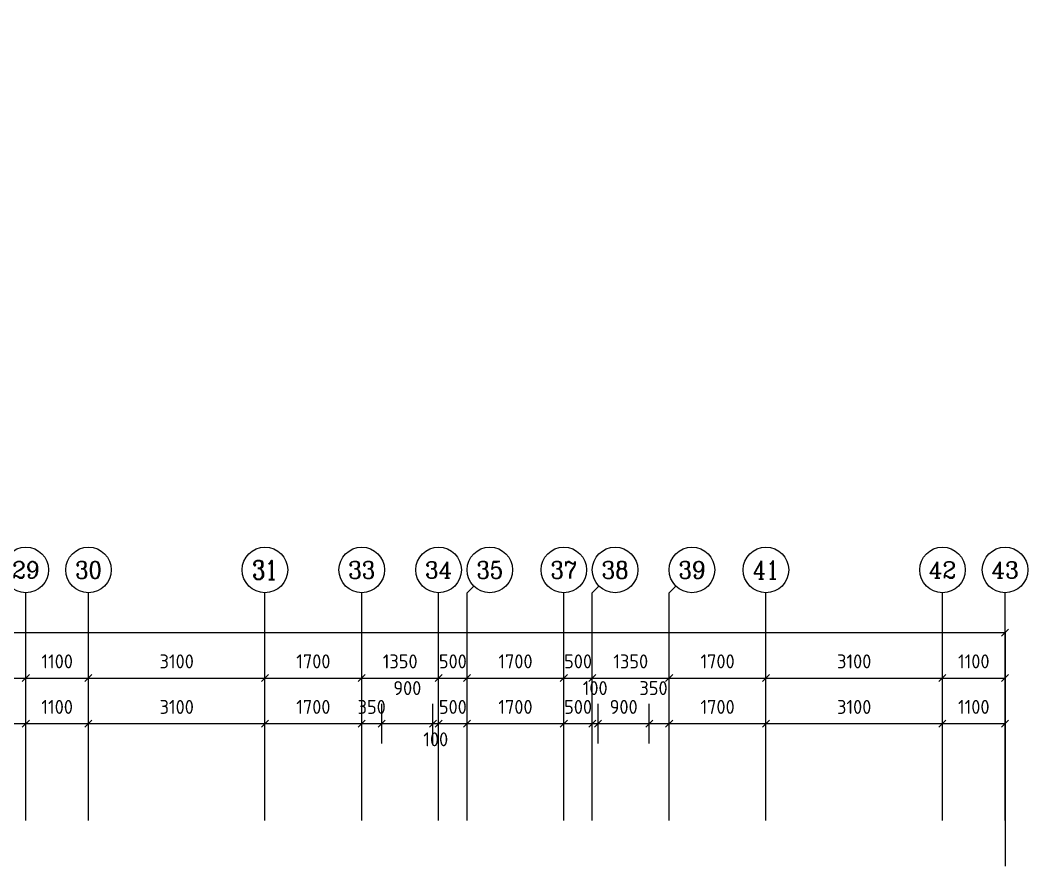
# Model space of a CAD drawing. Header units: millimetres. Extents: x -133666 to 228300, y -346623 to 180165.
# Drawn here: x -38455 to -20755, y -100762 to -85770 of the extents above; entities that cross this region are included whole.
import ezdxf
from ezdxf.enums import TextEntityAlignment as Align

# ---------------------------------------------------------------- set-up
doc = ezdxf.new("R2010")
doc.units = ezdxf.units.MM
doc.header["$LTSCALE"] = 1000
doc.layers.get('0').update_dxf_attribs({"linetype": 'CONTINUOUS'})
doc.layers.get('Defpoints').update_dxf_attribs({"color": 6, "linetype": 'CONTINUOUS'})
for name, color, linetype in [('AXIS_TEXT', 7, 'CONTINUOUS'), ('AXIS_轴号_A', 4, 'CONTINUOUS'), ('AXIS_轴文_A', 7, 'CONTINUOUS'), ('W-尺寸', 5, 'CONTINUOUS')]:
    doc.layers.add(name, color=color, linetype=linetype)
doc.styles.add('_TCH_AXIS', font='COMPLEX', dxfattribs={"bigfont": 'GBCBIG'})
doc.styles.add('CADReader_TextStyle', font='tssdeng.shx', dxfattribs={"height": 0.2, "bigfont": 'gbcbig.shx'})
doc.styles.add('COMPLEX', font='COMPLEX')
doc.styles.add('DIM', font='', dxfattribs={"width": 0.7})
doc.styles.get('DIM').set_extended_font_data('SimSun')
doc.dimstyles.new('50', dxfattribs={"dimscale": 50, "dimtxt": 2, "dimasz": 1, "dimexe": 1, "dimexo": 1, "dimgap": 1, "dimtad": 1, "dimdec": 0, "dimzin": 0, "dimdsep": 46, "dimtxsty": 'DIM', "dimblk": 'ARCHTICK', "dimcen": 0, "dimclrd": 5, "dimclre": 5, "dimclrt": 35, "dimadec": 0, "dimazin": 0, "dimtfac": 0.5, "dimtdec": 0, "dimtix": 1, "dimtmove": 2, "dimatfit": 2, "dimldrblk": 'A', "dimfxl": 0, "dimtolj": 1, "dimtzin": 0, "dimlwd": -1, "dimlwe": -1, "dimarcsym": 0})

# ---------------------------------------------------------------- blocks, each defined once
blk = doc.blocks.new('_ArchTick')
at = {"color": 0, "linetype": 'ByBlock', "const_width": 0.4}
blk.add_lwpolyline([(-0.5, -0.5), (0.5, 0.5)], dxfattribs=at)
blk = doc.blocks.new('*D693')
at = {"layer": 'Defpoints', "color": 0}
for p in [(-30904, -17973), (-32504, -150167), (-32504, -152367)]:
    blk.add_point(p, dxfattribs=at)
at = {"layer": 'W-尺寸', "color": 5}
for p, q in [((-32504, -152067), (-32504, -152417)), ((-30904, -152067), (-30904, -152417)), ((-30904, -152367), (-32504, -152367))]:
    blk.add_line(p, q, dxfattribs=at)
at = {"layer": 'W-尺寸', "color": 5, "xscale": 50, "yscale": 50, "zscale": 50, "rotation": 180}
blk.add_blockref('_ArchTick', (-32504, -152367), dxfattribs=at)
at = {"layer": 'W-尺寸', "color": 5, "xscale": 50, "yscale": 50, "zscale": 50}
blk.add_blockref('_ArchTick', (-30904, -152367), dxfattribs=at)
at = {"layer": 'W-尺寸', "color": 35, "insert": (-31704, -152267), "char_height": 100, "attachment_point": 5, "style": 'DIM'}
blk.add_mtext('\\A1;1600', dxfattribs=at)
blk = doc.blocks.new('A')
for p, q in [((-0.37, 0), (-2.13, 0)), ((-1.44, 1.15), (-1.09, 1.44)), ((-1.44, 1.15), (-0.37, 0)), ((-1.44, -1.15), (-0.37, 0)), ((-1.09, 1.44), (0, 0)), ((-1.09, -1.44), (0, 0)), ((-1.44, -1.15), (-1.09, -1.44))]:
    blk.add_line(p, q)
for points in [[(-1.44, 1.15), (-1.09, 1.44), (-0.37, 0), (0, 0)], [(-1.44, -1.15), (-1.09, -1.44), (-0.37, 0), (0, 0)]]:
    blk.add_solid(points)
blk = doc.blocks.new('_AXISO')
blk.add_circle((0, 0), 0.5)
at = {"layer": 'AXIS_TEXT', "style": 'COMPLEX', "width": 1.041667}
blk.add_attdef('A', text='', height=0.56, dxfattribs=at).set_placement((-0.25, -0.28), (0.25, -0.28), align=Align.FIT)

msp = doc.modelspace()

# ---------------------------------------------------------------- linework, layer by layer
at = {"layer": 'AXIS_轴号_A'}
for p, q in [((-30487.9, -95707.6), (-30605, -95824.7)), ((-28287.9, -95707.6), (-28405, -95824.7)), ((-26937.9, -95707.6), (-27055, -95824.7)), ((-38355, -99824.7), (-38355, -95824.7)), ((-37255, -99824.7), (-37255, -95824.7)), ((-34155, -99824.7), (-34155, -95824.7)), ((-32455, -99824.7), (-32455, -95824.7)), ((-31105, -99824.7), (-31105, -95824.7)), ((-30605, -99824.7), (-30605, -95824.7)), ((-28905, -99824.7), (-28905, -95824.7)), ((-28405, -99824.7), (-28405, -95824.7)), ((-27055, -99824.7), (-27055, -95824.7)), ((-25355, -99824.7), (-25355, -95824.7)), ((-22255, -99824.7), (-22255, -95824.7)), ((-21155, -99824.7), (-21155, -95824.7))]:
    msp.add_line(p, q, dxfattribs=at)
at = {"layer": 'AXIS_轴号_A', "linetype": 'Continuous'}
for points in [[(-21155, -96874.7), (-21155, -96174.7)], [(-21216.9, -96586.6), (-21093.2, -96462.9)], [(-72755, -99824.7), (-72755, -96524.7), (-21155, -96524.7), (-21155, -99824.7)], [(-38355, -97674.7), (-38355, -96974.7)], [(-37255, -97674.7), (-37255, -96974.7)], [(-34155, -97674.7), (-34155, -96974.7)], [(-32455, -97674.7), (-32455, -96974.7)], [(-31105, -97674.7), (-31105, -96974.7)], [(-30605, -97674.7), (-30605, -96974.7)], [(-28905, -97674.7), (-28905, -96974.7)], [(-28405, -97674.7), (-28405, -96974.7)], [(-27055, -97674.7), (-27055, -96974.7)], [(-25355, -97674.7), (-25355, -96974.7)], [(-22255, -97674.7), (-22255, -96974.7)], [(-21155, -97674.7), (-21155, -96974.7)], [(-72755, -99824.7), (-72755, -97324.7), (-21155, -97324.7), (-21155, -99824.7)], [(-38416.9, -97386.6), (-38293.2, -97262.9)], [(-37316.9, -97386.6), (-37193.2, -97262.9)], [(-34216.9, -97386.6), (-34093.2, -97262.9)], [(-32516.9, -97386.6), (-32393.2, -97262.9)], [(-31166.9, -97386.6), (-31043.2, -97262.9)], [(-30666.9, -97386.6), (-30543.2, -97262.9)], [(-28966.9, -97386.6), (-28843.2, -97262.9)], [(-28466.9, -97386.6), (-28343.2, -97262.9)], [(-27116.9, -97386.6), (-26993.2, -97262.9)], [(-25416.9, -97386.6), (-25293.2, -97262.9)], [(-22316.9, -97386.6), (-22193.2, -97262.9)], [(-21216.9, -97386.6), (-21093.2, -97262.9)], [(-38355, -98474.7), (-38355, -97774.7)], [(-37255, -98474.7), (-37255, -97774.7)], [(-34155, -98474.7), (-34155, -97774.7)], [(-32455, -98474.7), (-32455, -97774.7)], [(-32105, -98474.7), (-32105, -97774.7)], [(-31205, -98474.7), (-31205, -97774.7)], [(-31105, -98474.7), (-31105, -97774.7)], [(-30605, -98474.7), (-30605, -97774.7)], [(-28905, -98474.7), (-28905, -97774.7)], [(-28405, -98474.7), (-28405, -97774.7)], [(-28305, -98474.7), (-28305, -97774.7)], [(-27405, -98474.7), (-27405, -97774.7)], [(-27055, -98474.7), (-27055, -97774.7)], [(-25355, -98474.7), (-25355, -97774.7)], [(-22255, -98474.7), (-22255, -97774.7)], [(-21155, -98474.7), (-21155, -97774.7)], [(-72755, -100624.7), (-72755, -98124.7), (-21155, -98124.7), (-21155, -100624.7)], [(-38416.9, -98186.6), (-38293.2, -98062.9)], [(-37316.9, -98186.6), (-37193.2, -98062.9)], [(-34216.9, -98186.6), (-34093.2, -98062.9)], [(-32516.9, -98186.6), (-32393.2, -98062.9)], [(-32166.9, -98186.6), (-32043.2, -98062.9)], [(-31266.9, -98186.6), (-31143.2, -98062.9)], [(-31166.9, -98186.6), (-31043.2, -98062.9)], [(-30666.9, -98186.6), (-30543.2, -98062.9)], [(-28966.9, -98186.6), (-28843.2, -98062.9)], [(-28466.9, -98186.6), (-28343.2, -98062.9)], [(-28366.9, -98186.6), (-28243.2, -98062.9)], [(-27466.9, -98186.6), (-27343.2, -98062.9)], [(-27116.9, -98186.6), (-26993.2, -98062.9)], [(-25416.9, -98186.6), (-25293.2, -98062.9)], [(-22316.9, -98186.6), (-22193.2, -98062.9)], [(-21216.9, -98186.6), (-21093.2, -98062.9)]]:
    msp.add_lwpolyline(points, dxfattribs=at)

# ---------------------------------------------------------------- block references
at = {"layer": 'AXIS_轴号_A'}
ref = msp.add_blockref('_AXISO', (-38355, -95424.7), dxfattribs=dict(at, xscale=800, yscale=800, zscale=800))
ref.add_attrib('A', '29', dxfattribs={"layer": 'AXIS_轴文_A', "height": 294.28, "style": '_TCH_AXIS'}).set_placement((-38593.3, -95571.9), (-38116.8, -95571.9), align=Align.FIT)
ref = msp.add_blockref('_AXISO', (-37255, -95424.7), dxfattribs=dict(at, xscale=800, yscale=800, zscale=800))
ref.add_attrib('A', '30', dxfattribs={"layer": 'AXIS_轴文_A', "height": 300.65, "style": '_TCH_AXIS'}).set_placement((-37491.3, -95575.1), (-37018.8, -95575.1), align=Align.FIT)
ref = msp.add_blockref('_AXISO', (-34155, -95424.7), dxfattribs=dict(at, xscale=800, yscale=800, zscale=800))
ref.add_attrib('A', '31', dxfattribs={"layer": 'AXIS_轴文_A', "height": 336, "style": '_TCH_AXIS'}).set_placement((-34379, -95592.7), (-33931, -95592.7), align=Align.FIT)
ref = msp.add_blockref('_AXISO', (-32455, -95424.7), dxfattribs=dict(at, xscale=800, yscale=800, zscale=800))
ref.add_attrib('A', '33', dxfattribs={"layer": 'AXIS_轴文_A', "height": 300.65, "style": '_TCH_AXIS'}).set_placement((-32691.3, -95575.1), (-32218.8, -95575.1), align=Align.FIT)
ref = msp.add_blockref('_AXISO', (-31105, -95424.7), dxfattribs=dict(at, xscale=800, yscale=800, zscale=800))
ref.add_attrib('A', '34', dxfattribs={"layer": 'AXIS_轴文_A', "height": 288.12, "style": '_TCH_AXIS'}).set_placement((-31345.1, -95568.8), (-30865, -95568.8), align=Align.FIT)
ref = msp.add_blockref('_AXISO', (-30205, -95424.7), dxfattribs=dict(at, xscale=800, yscale=800, zscale=800))
ref.add_attrib('A', '35', dxfattribs={"layer": 'AXIS_轴文_A', "height": 300.65, "style": '_TCH_AXIS'}).set_placement((-30441.3, -95575.1), (-29968.8, -95575.1), align=Align.FIT)
ref = msp.add_blockref('_AXISO', (-28905, -95424.7), dxfattribs=dict(at, xscale=800, yscale=800, zscale=800))
ref.add_attrib('A', '37', dxfattribs={"layer": 'AXIS_轴文_A', "height": 300.65, "style": '_TCH_AXIS'}).set_placement((-29141.3, -95575.1), (-28668.8, -95575.1), align=Align.FIT)
ref = msp.add_blockref('_AXISO', (-28005, -95424.7), dxfattribs=dict(at, xscale=800, yscale=800, zscale=800))
ref.add_attrib('A', '38', dxfattribs={"layer": 'AXIS_轴文_A', "height": 300.65, "style": '_TCH_AXIS'}).set_placement((-28241.3, -95575.1), (-27768.8, -95575.1), align=Align.FIT)
ref = msp.add_blockref('_AXISO', (-26655, -95424.7), dxfattribs=dict(at, xscale=800, yscale=800, zscale=800))
ref.add_attrib('A', '39', dxfattribs={"layer": 'AXIS_轴文_A', "height": 300.65, "style": '_TCH_AXIS'}).set_placement((-26891.3, -95575.1), (-26418.8, -95575.1), align=Align.FIT)
ref = msp.add_blockref('_AXISO', (-25355, -95424.7), dxfattribs=dict(at, xscale=800, yscale=800, zscale=800))
ref.add_attrib('A', '41', dxfattribs={"layer": 'AXIS_轴文_A', "height": 321.14, "style": '_TCH_AXIS'}).set_placement((-25584.4, -95585.3), (-25125.7, -95585.3), align=Align.FIT)
ref = msp.add_blockref('_AXISO', (-22255, -95424.7), dxfattribs=dict(at, xscale=800, yscale=800, zscale=800))
ref.add_attrib('A', '42', dxfattribs={"layer": 'AXIS_轴文_A', "height": 288.12, "style": '_TCH_AXIS'}).set_placement((-22495.1, -95568.8), (-22015, -95568.8), align=Align.FIT)
ref = msp.add_blockref('_AXISO', (-21155, -95424.7), dxfattribs=dict(at, xscale=800, yscale=800, zscale=800))
ref.add_attrib('A', '43', dxfattribs={"layer": 'AXIS_轴文_A', "height": 288.12, "style": '_TCH_AXIS'}).set_placement((-21395.1, -95568.8), (-20915, -95568.8), align=Align.FIT)

# ---------------------------------------------------------------- texts
at = {"layer": 'AXIS_轴号_A', "color": 7, "style": 'CADReader_TextStyle'}
for s, p in [('1100', (-37805, -97030.7)), ('3100', (-35705, -97030.7)), ('1700', (-33305, -97030.7)), ('1350', (-31780, -97030.7)), ('500', (-30855, -97030.7)), ('1700', (-29755, -97030.7)), ('500', (-28655, -97030.7)), ('1350', (-27730, -97030.7)), ('1700', (-26205, -97030.7)), ('3100', (-23805, -97030.7)), ('1100', (-21705, -97030.7)), ('900', (-31655, -97499.7)), ('100', (-28355, -97499.7)), ('350', (-27330, -97499.7)), ('1100', (-37805, -97830.7)), ('3100', (-35705, -97830.7)), ('1700', (-33305, -97830.7)), ('350', (-32280, -97830.7)), ('500', (-30855, -97830.7)), ('1700', (-29755, -97830.7)), ('500', (-28655, -97830.7)), ('900', (-27855, -97830.7)), ('1700', (-26205, -97830.7)), ('3100', (-23805, -97830.7)), ('1100', (-21705, -97830.7)), ('100', (-31155, -98399.7))]:
    msp.add_text(s, height=245, dxfattribs=at).set_placement(p, align=Align.MIDDLE)

# ---------------------------------------------------------------- dimensions: what is measured, and where the dimension line sits
at = {"layer": 'W-尺寸'}
dim = msp.add_linear_dim(base=(-32504.1, -152366.6), p1=(-30904.1, -17972.8), p2=(-32504.1, -150166.6), angle=180, dimstyle='50', dxfattribs=at)
dim.commit()
dim.dimension.update_dxf_attribs({"geometry": '*D693', "text_midpoint": (-31704.1, -152266.6)})

doc.saveas('drawing.dxf')
